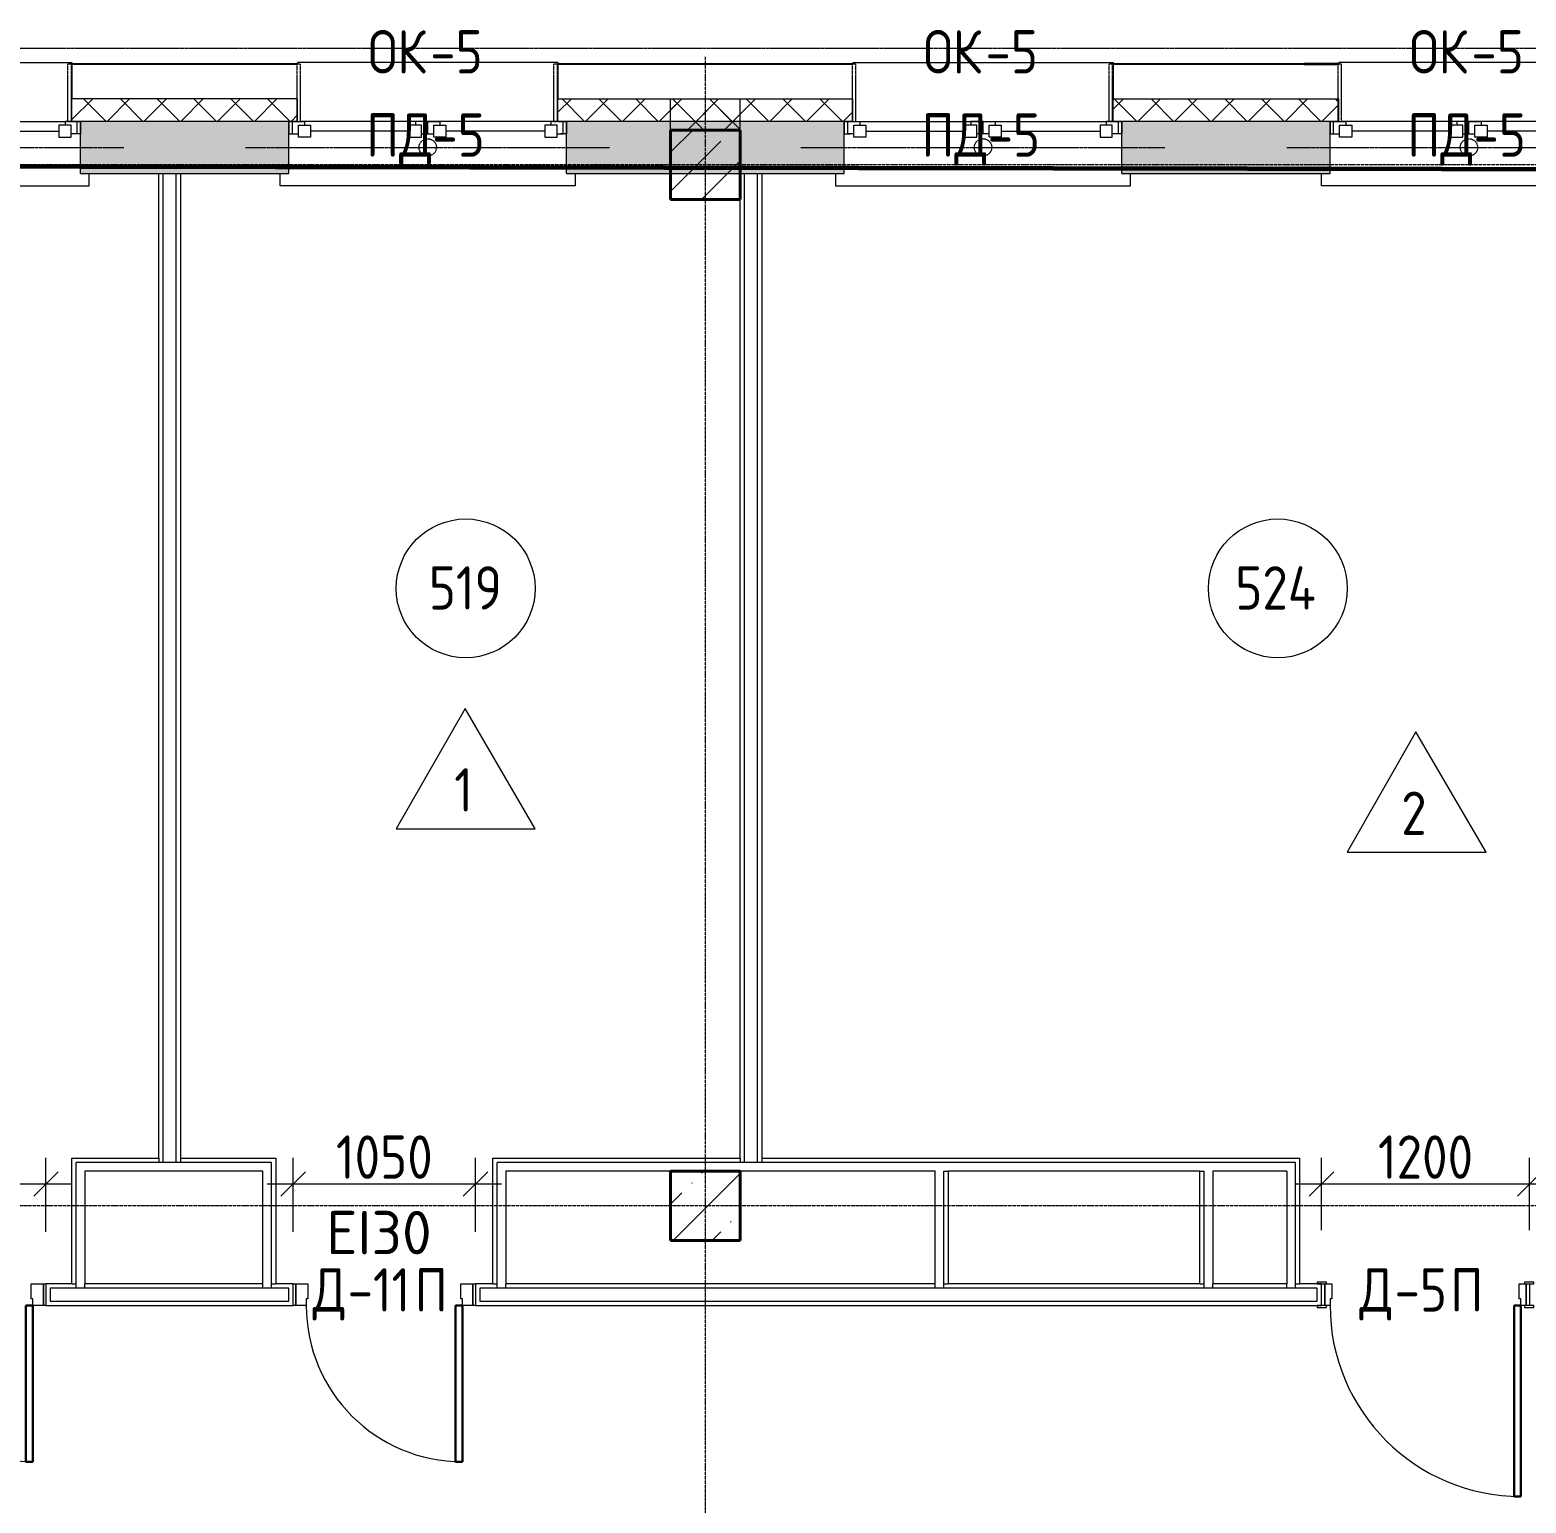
# Model space of a CAD drawing. Header units: millimetres. Extents: x -56773 to 225775, y -262288 to 26541.
# Drawn here: x 17917 to 26539, y -248622 to -240132 of the extents above; entities that cross this region are included whole.
import ezdxf

# ---------------------------------------------------------------- set-up
doc = ezdxf.new("R2010")
doc.units = ezdxf.units.MM
doc.linetypes.add('ADSK_Линия сетки', pattern=[25, 20, -2.5, 0, -2.5])
doc.linetypes.add('ADSK_Невидимые', pattern=[5, 3, -2])
for name, color, linetype, lineweight in [('3.1 Штукатурка внешн стен для инвесторов', 5, 'Continuous', 60), ('_ Окна', 7, 'Continuous', 18), ('Двери', 7, 'Continuous', 9), ('Марки дверей', 7, 'Continuous', 20), ('Марки окон', 7, 'Continuous', 20), ('Марки помещений', 7, 'Continuous', 20), ('Несущие колонны', 7, 'Continuous', 18), ('Обобщенные модели', 7, 'ADSK_Невидимые', 18), ('Окна', 7, 'Continuous', 9), ('Оси', 7, 'Continuous', 9), ('Панели витража', 7, 'Continuous', 9), ('Размеры', 7, 'Continuous', 9), ('Стены внутренние', 7, 'Continuous', 18), ('Стены наружные', 7, 'Continuous', 18), ('Стены несущие', 7, 'Continuous', 30), ('Стены отделка', 7, 'Continuous', 30), ('Стены штриховка', 7, 'Continuous', 9)]:
    doc.layers.add(name, color=color, linetype=linetype, lineweight=lineweight)
doc.styles.add('GOST Common_2', font='', dxfattribs={"width": 0.9, "height": 250})
doc.styles.add('ISOCPEUR', font='isocpeur.ttf', dxfattribs={"height": 250})
doc.styles.get('GOST Common_2').set_extended_font_data('GOST Common')
doc.dimstyles.new('ADSK_Основной_2_5_мм', dxfattribs={"dimscale": 304.8, "dimtxt": 251.428749, "dimasz": 0.463911, "dimexe": 0.492126, "dimexo": 0.984252, "dimgap": 0.098425, "dimtad": 1, "dimrnd": 0.01, "dimdsep": 46, "dimtxsty": 'GOST Common_2', "dimblk1": 'OBLIQUE', "dimblk2": 'OBLIQUE', "dimsah": 1, "dimcen": 0.09, "dimdle": 0.492126, "dimazin": 2, "dimtfac": 1, "dimtdec": 4, "dimtix": 1, "dimtmove": 0, "dimatfit": 3, "dimfxl": 1, "dimtvp": 1, "dimtolj": 1, "dimtzin": 0, "dimlwd": 20, "dimlwe": 20, "dimarcsym": 2})
pattern_1 = [(45, (9.36, -250313.7), (-224.5064, 224.5064), []), (45, (233.87, -250313.7), (-224.5064, 224.5064), [396.875, -79.375, 3.353, -76.022])]
pattern_2 = [(45, (9.36, -250313.7), (-106.066, 106.066), []), (135, (9.36, -250313.7), (-106.066, -106.066), [])]

# ---------------------------------------------------------------- blocks, each defined once
blk = doc.blocks.new('ADSK_КолоннаЖБ_Прямоугольная - 400x400 мм-1807143-Маркировочный 5-й')
at = {"layer": 'Несущие колонны', "lineweight": 40}
for p, q in [((-200, 200), (200, 200)), ((-200, -200), (-200, 200)), ((200, 200), (200, -200)), ((200, -200), (-200, -200))]:
    blk.add_line(p, q, dxfattribs=at)
blk = doc.blocks.new('ОКНО L03 _2СТ_RS - ОК-5_1600х2000h-3556607-Маркировочный 5-й')
at = {"layer": '_ Окна'}
for p, q in [((-838.1, -149), (-838.1, -79)), ((-838.1, -79), (-803.1, -79)), ((-818.1, -79), (-818.1, -149)), ((-783.1, -79), (-818.1, -79)), ((-713.1, -59), (-783.1, -59)), ((-783.1, -59), (-783.1, -129)), ((-713.1, -129), (-713.1, -59)), ((-143.1, -129), (-143.1, -59)), ((-143.1, -59), (-73.1, -59)), ((-73.1, -59), (-73.1, -129)), ((-38.1, -79), (-73.1, -79)), ((-38.1, -79), (-38.1, -149)), ((-38.1, -79), (-38.1, -149)), ((-3.1, -79), (-38.1, -79)), ((66.9, -59), (-3.1, -59)), ((-3.1, -59), (-3.1, -129)), ((66.9, -129), (66.9, -59)), ((636.9, -129), (636.9, -59)), ((636.9, -59), (706.9, -59)), ((706.9, -59), (706.9, -129)), ((741.9, -79), (706.9, -79)), ((761.9, -79), (726.9, -79)), ((741.9, -79), (741.9, -149)), ((761.9, -149), (761.9, -79)), ((-838.1, -149), (-833.1, -149)), ((-818.1, -149), (-748.1, -149)), ((-783.1, -129), (-713.1, -129)), ((-748.1, -149), (-748.1, -129)), ((-713.1, -94), (-143.1, -94)), ((-73.1, -129), (-143.1, -129)), ((-108.1, -149), (-108.1, -129)), ((-38.1, -149), (-108.1, -149)), ((-38.1, -149), (31.9, -149)), ((-3.1, -129), (66.9, -129)), ((31.9, -149), (31.9, -129)), ((66.9, -94), (636.9, -94)), ((706.9, -129), (636.9, -129)), ((671.9, -149), (671.9, -129)), ((741.9, -149), (671.9, -149)), ((761.9, -149), (756.9, -149))]:
    blk.add_line(p, q, dxfattribs=at)
blk = doc.blocks.new('Подоконник_ - ПД-5-3556614-Маркировочный 5-й')
at = {"layer": 'Окна'}
for p, q in [((-850, 300), (850, 300)), ((-850, 229), (-850, 300)), ((850, 300), (850, 229))]:
    blk.add_line(p, q, dxfattribs=at)
blk = doc.blocks.new('ОКНО L03 _2СТ_RS - ОК-5_1600х2000h-3556615-Маркировочный 5-й')
at = {"layer": '_ Окна'}
for p, q in [((-838.1, 149), (-838.1, 79)), ((-838.1, 149), (-833.1, 149)), ((-818.1, 149), (-748.1, 149)), ((-818.1, 79), (-818.1, 149)), ((-783.1, 59), (-783.1, 129)), ((-783.1, 129), (-713.1, 129)), ((-748.1, 149), (-748.1, 129)), ((-713.1, 129), (-713.1, 59)), ((-713.1, 94), (-143.1, 94)), ((-143.1, 129), (-143.1, 59)), ((-73.1, 129), (-143.1, 129)), ((-108.1, 149), (-108.1, 129)), ((-38.1, 149), (-108.1, 149)), ((-73.1, 59), (-73.1, 129)), ((-38.1, 79), (-38.1, 149)), ((-38.1, 149), (31.9, 149)), ((-38.1, 79), (-38.1, 149)), ((-3.1, 59), (-3.1, 129)), ((-3.1, 129), (66.9, 129)), ((31.9, 149), (31.9, 129)), ((66.9, 129), (66.9, 59)), ((66.9, 94), (636.9, 94)), ((636.9, 129), (636.9, 59)), ((706.9, 129), (636.9, 129)), ((671.9, 149), (671.9, 129)), ((741.9, 149), (671.9, 149)), ((706.9, 59), (706.9, 129)), ((741.9, 79), (741.9, 149)), ((761.9, 149), (756.9, 149)), ((761.9, 149), (761.9, 79)), ((-838.1, 79), (-803.1, 79)), ((-783.1, 79), (-818.1, 79)), ((-713.1, 59), (-783.1, 59)), ((-143.1, 59), (-73.1, 59)), ((-38.1, 79), (-73.1, 79)), ((-3.1, 79), (-38.1, 79)), ((66.9, 59), (-3.1, 59)), ((636.9, 59), (706.9, 59)), ((741.9, 79), (706.9, 79)), ((761.9, 79), (726.9, 79))]:
    blk.add_line(p, q, dxfattribs=at)
blk = doc.blocks.new('Подоконник_ - ПД-5-3556619-Маркировочный 5-й')
at = {"layer": 'Окна'}
for p, q in [((-850, -229), (-850, -300)), ((850, -300), (850, -229)), ((-850, -300), (850, -300))]:
    blk.add_line(p, q, dxfattribs=at)
blk = doc.blocks.new('Отлив_ - ОЦC-3495648-Маркировочный 5-й')
at = {"layer": 'Окна'}
for p, q in [((-750, 0), (-745, 0)), ((-725, 0), (735, 0)), ((-750, -328.5), (-750, -131)), ((-750, -341), (-750, -333.5)), ((-750, -341), (750, -341)), ((-750, -341), (750, -341)), ((750, -341), (750, -333.5))]:
    blk.add_line(p, q, dxfattribs=at)
blk = doc.blocks.new('Отлив_ - ОЦC-3495650-Маркировочный 5-й')
at = {"layer": 'Окна'}
for p, q in [((-750, 341), (-750, 333.5)), ((-750, 341), (750, 341)), ((-750, 341), (750, 341)), ((750, 341), (750, 333.5)), ((750, 328.5), (750, 131)), ((-735, 0), (725, 0)), ((745, 0), (750, 0))]:
    blk.add_line(p, q, dxfattribs=at)
blk = doc.blocks.new('Дверь однопольная медицин облиц CPL - Д-5П 1250х2200 Дверной блок однопольный глухой_ правое открывание-2749536-Маркировочный 5-й')
at = {"layer": 'Двери', "lineweight": 30}
for p, q in [((-550, 1162.5), (-510, 1162.5)), ((-550, 62.5), (-550, 1162.5)), ((-510, 1162.5), (-510, 62.5)), ((-510, 62.5), (-550, 62.5))]:
    blk.add_line(p, q, dxfattribs=at)
at = {"layer": 'Двери'}
for p, q in [((-625, 72.5), (-625, 62.5)), ((-570, 72.5), (-625, 72.5)), ((-625, 62.5), (-600, 62.5)), ((-600, 62.5), (-580, 62.5)), ((-600, -62.5), (-600, 62.5)), ((-580, 62.5), (-550, 62.5)), ((-580, -62.5), (-580, 62.5)), ((-580, 62.5), (-580, -62.5)), ((-570, 62.5), (-570, 72.5)), ((-550, 62.5), (-550, 22.5)), ((-550, 22.5), (-540, 22.5)), ((-540, 22.5), (-540, -62.5)), ((540, 22.5), (550, 22.5)), ((540, -62.5), (540, 22.5)), ((550, 62.5), (580, 62.5)), ((550, 22.5), (550, 62.5)), ((625, 72.5), (570, 72.5)), ((570, 72.5), (570, 62.5)), ((580, 62.5), (580, -62.5)), ((580, 62.5), (600, 62.5)), ((580, -62.5), (580, 62.5)), ((600, 62.5), (600, -62.5)), ((600, 62.5), (625, 62.5)), ((625, 62.5), (625, 72.5)), ((-600, -62.5), (-625, -62.5)), ((-625, -62.5), (-625, -72.5)), ((-625, -72.5), (-570, -72.5)), ((-580, -62.5), (-600, -62.5)), ((-540, -62.5), (-580, -62.5)), ((-570, -72.5), (-570, -62.5)), ((580, -62.5), (540, -62.5)), ((570, -62.5), (570, -72.5)), ((570, -72.5), (625, -72.5)), ((600, -62.5), (580, -62.5)), ((625, -62.5), (600, -62.5)), ((625, -72.5), (625, -62.5))]:
    blk.add_line(p, q, dxfattribs=at)
blk.add_arc((-550, 62.5), 1100, 0, 90, dxfattribs=at)
blk = doc.blocks.new('Дверь однопольная противопожарная - Д-11П 1100х2200 Дверной блок однопольный глухой_ EI30_ правое открывание-2274260-Маркировочный 5-й')
at = {"layer": 'Двери', "lineweight": 30}
for p, q in [((-450, 962.5), (-410, 962.5)), ((-450, 62.5), (-450, 962.5)), ((-410, 962.5), (-410, 62.5)), ((-410, 62.5), (-450, 62.5))]:
    blk.add_line(p, q, dxfattribs=at)
at = {"layer": 'Двери'}
for p, q in [((-525, 62.5), (-510, 62.5)), ((-525, -62.5), (-525, 62.5)), ((-510, 62.5), (-450, 62.5)), ((-510, -62.5), (-510, 62.5)), ((-510, 62.5), (-510, -62.5)), ((-450, 62.5), (-450, 22.5)), ((-450, 22.5), (-440, 22.5)), ((-440, 22.5), (-440, -62.5)), ((440, 22.5), (450, 22.5)), ((440, -62.5), (440, 22.5)), ((450, 62.5), (510, 62.5)), ((450, 22.5), (450, 62.5)), ((510, 62.5), (510, -62.5)), ((510, 62.5), (525, 62.5)), ((510, -62.5), (510, 62.5)), ((525, 62.5), (525, -62.5)), ((-510, -62.5), (-525, -62.5)), ((-440, -62.5), (-510, -62.5)), ((510, -62.5), (440, -62.5)), ((525, -62.5), (510, -62.5))]:
    blk.add_line(p, q, dxfattribs=at)
blk.add_arc((-450, 62.5), 900, 0, 90, dxfattribs=at)
blk = doc.blocks.new('Обобщенные модели 10 - Обобщенные модели 10-1218172-Маркировочный 5-й')
at = {"layer": 'Обобщенные модели'}
for p, q in [((18145, 9984), (18125, 9984)), ((18125, 9984), (18125, 9654)), ((18145, 9984), (18145, 9654)), ((19465, 9984), (19445, 9984)), ((19445, 9984), (19445, 9654)), ((19465, 9984), (19465, 9654)), ((20945, 9984), (20925, 9984)), ((20925, 9984), (20925, 9654)), ((20945, 9984), (20945, 9654)), ((22665, 9984), (22645, 9984)), ((22645, 9984), (22645, 9654)), ((22665, 9984), (22665, 9654)), ((24145, 9984), (24125, 9984)), ((24125, 9984), (24125, 9654)), ((24145, 9984), (24145, 9654)), ((25465, 9984), (25445, 9984)), ((25445, 9984), (25445, 9654)), ((25465, 9654), (25465, 9984)), ((18125, 9654), (18145, 9654)), ((19445, 9654), (19465, 9654)), ((20925, 9654), (20945, 9654)), ((22645, 9654), (22665, 9654)), ((24125, 9654), (24145, 9654)), ((25445, 9654), (25465, 9654))]:
    blk.add_line(p, q, dxfattribs=at)
blk = doc.blocks.new('Системная панель - 1_Алюминиевая панель гладкая RAL 1013-3044055-Маркировочный 5-й')
at = {"layer": 'Панели витража', "lineweight": 18}
for p, q in [((-100, 2.5), (100, 2.5)), ((-100, -2.5), (-100, 2.5)), ((100, -2.5), (100, 2.5)), ((100, -2.5), (-100, -2.5))]:
    blk.add_line(p, q, dxfattribs=at)
blk = doc.blocks.new('Системная панель - 1_Алюминиевая панель RAL 1013-3044056-Маркировочный 5-й')
at = {"layer": 'Панели витража', "lineweight": 18}
for p, q in [((-450, 2.5), (450, 2.5)), ((-450, -2.5), (-450, 2.5)), ((450, -2.5), (450, 2.5)), ((450, -2.5), (-450, -2.5))]:
    blk.add_line(p, q, dxfattribs=at)
blk = doc.blocks.new('Системная панель - 1_Алюминиевая панель RAL 1013-3044057-Маркировочный 5-й')
at = {"layer": 'Панели витража', "lineweight": 18}
for p, q in [((-650, 2.5), (650, 2.5)), ((-650, -2.5), (-650, 2.5)), ((650, -2.5), (650, 2.5)), ((650, -2.5), (-650, -2.5))]:
    blk.add_line(p, q, dxfattribs=at)
blk = doc.blocks.new('Системная панель - 1_Алюминиевая панель гладкая RAL 1013-V11-Маркировочный 5-й')
at = {"layer": 'Панели витража', "lineweight": 18}
for p, q in [((100, 2.5), (-100, 2.5)), ((-100, 2.5), (-100, -2.5)), ((100, -2.5), (100, 2.5)), ((-100, -2.5), (100, -2.5))]:
    blk.add_line(p, q, dxfattribs=at)
blk = doc.blocks.new('Обобщенные модели 13 - Обобщенные модели 1-3016844-Маркировочный 5-й')
at = {"layer": 'Обобщенные модели'}
blk.add_line((13072.5, 10077.5), (41527.5, 10077.5), dxfattribs=at)
blk = doc.blocks.new('BS_Перемычка металлическая - BS_Перемычка металлическая-3881251-Маркировочный 5-й')
at = {"layer": 'Обобщенные модели', "linetype": 'ADSK_Невидимые', "lineweight": 18}
blk.add_line((-1050, 0), (1050, 0), dxfattribs=at)
blk.add_circle((0, 0), 50, dxfattribs=at)
blk = doc.blocks.new('ADSK_Марка_Помещение_ОдноЗначение - Номер-159740-Маркировочный 5-й')
at = {"layer": 'Марки помещений'}
blk.add_circle((0, 0), 4, dxfattribs=at)
blk = doc.blocks.new('_Oblique')
at = {"color": 0, "linetype": 'ByBlock', "lineweight": -2}
blk.add_line((-0.5, -0.5), (0.5, 0.5), dxfattribs=at)
blk = doc.blocks.new('*D6864')
at = {"layer": 'Defpoints', "color": 0, "transparency": 16777216}
for p in [(18009.4, -246782.8), (16959.4, -247358.7), (18009.4, -247358.7)]:
    blk.add_point(p, dxfattribs=at)
at = {"layer": 'Размеры', "color": 0, "lineweight": 20, "transparency": 16777216}
for p, q in [((16959.4, -247058.7), (16959.4, -246632.8)), ((18009.4, -247058.7), (18009.4, -246632.8)), ((16809.4, -246782.8), (18159.4, -246782.8))]:
    blk.add_line(p, q, dxfattribs=at)
at = {"layer": 'Размеры', "color": 0, "lineweight": 20, "transparency": 16777216, "xscale": 141.4, "yscale": 141.4, "zscale": 141.4, "rotation": 180}
blk.add_blockref('_Oblique', (16959.4, -246782.8), dxfattribs=at)
at = {"layer": 'Размеры', "color": 0, "lineweight": 20, "transparency": 16777216, "xscale": 141.4, "yscale": 141.4, "zscale": 141.4}
blk.add_blockref('_Oblique', (18009.4, -246782.8), dxfattribs=at)
at = {"layer": 'Размеры', "color": 0, "lineweight": 9, "transparency": 16777216, "insert": (17484.4, -246627.8), "char_height": 250, "width": 700.591, "attachment_point": 5, "style": 'GOST Common_2'}
blk.add_mtext('\\A1;1050', dxfattribs=at)
blk = doc.blocks.new('*D6865')
at = {"layer": 'Defpoints', "color": 0, "transparency": 16777216}
for p in [(20484.4, -246782.8), (19434.4, -247358.7), (20484.4, -247358.7)]:
    blk.add_point(p, dxfattribs=at)
at = {"layer": 'Размеры', "color": 0, "lineweight": 20, "transparency": 16777216}
for p, q in [((19434.4, -247058.7), (19434.4, -246632.8)), ((20484.4, -247058.7), (20484.4, -246632.8)), ((19284.4, -246782.8), (20634.4, -246782.8))]:
    blk.add_line(p, q, dxfattribs=at)
at = {"layer": 'Размеры', "color": 0, "lineweight": 20, "transparency": 16777216, "xscale": 141.4, "yscale": 141.4, "zscale": 141.4, "rotation": 180}
blk.add_blockref('_Oblique', (19434.4, -246782.8), dxfattribs=at)
at = {"layer": 'Размеры', "color": 0, "lineweight": 20, "transparency": 16777216, "xscale": 141.4, "yscale": 141.4, "zscale": 141.4}
blk.add_blockref('_Oblique', (20484.4, -246782.8), dxfattribs=at)
at = {"layer": 'Размеры', "color": 0, "lineweight": 9, "transparency": 16777216, "insert": (19959.4, -246627.8), "char_height": 250, "width": 700.591, "attachment_point": 5, "style": 'GOST Common_2'}
blk.add_mtext('\\A1;1050', dxfattribs=at)
blk = doc.blocks.new('*D6866')
at = {"layer": 'Defpoints', "color": 0, "transparency": 16777216}
for p in [(26559.4, -246782.8), (25359.4, -247348.7), (26559.4, -247348.7)]:
    blk.add_point(p, dxfattribs=at)
at = {"layer": 'Размеры', "color": 0, "lineweight": 20, "transparency": 16777216}
for p, q in [((25359.4, -247048.7), (25359.4, -246632.8)), ((26559.4, -247048.7), (26559.4, -246632.8)), ((25209.4, -246782.8), (26709.4, -246782.8))]:
    blk.add_line(p, q, dxfattribs=at)
at = {"layer": 'Размеры', "color": 0, "lineweight": 20, "transparency": 16777216, "xscale": 141.4, "yscale": 141.4, "zscale": 141.4, "rotation": 180}
blk.add_blockref('_Oblique', (25359.4, -246782.8), dxfattribs=at)
at = {"layer": 'Размеры', "color": 0, "lineweight": 20, "transparency": 16777216, "xscale": 141.4, "yscale": 141.4, "zscale": 141.4}
blk.add_blockref('_Oblique', (26559.4, -246782.8), dxfattribs=at)
at = {"layer": 'Размеры', "color": 0, "lineweight": 9, "transparency": 16777216, "insert": (25959.4, -246627.8), "char_height": 250, "width": 700.591, "attachment_point": 5, "style": 'GOST Common_2'}
blk.add_mtext('\\A1;1200', dxfattribs=at)
blk = doc.blocks.new('ADSK_Марка_Помещение_ТипПола_ГОСТ21-501-2011 - Отделка пола-1456712-Маркировочный 5-й')
at = {"layer": 'Марки помещений'}
for p, q in [((0, 6.934), (-3.965, 0)), ((4.041, 0), (0, 6.934)), ((-3.965, 0), (4.041, 0))]:
    blk.add_line(p, q, dxfattribs=at)

msp = doc.modelspace()

# ---------------------------------------------------------------- hatches: boundary and pattern name
at = {"layer": 'Несущие колонны', "lineweight": 9}
h = msp.add_hatch(dxfattribs=at)
h.set_pattern_fill('FP_1', color=256, style=0, pattern_type=2)
h.set_pattern_definition(pattern_1)
h.paths.add_polyline_path([(22009.3615, -241108.7359), (22009.3615, -240708.7359), (21609.3615, -240708.7359), (21609.3615, -241108.7359)])
h = msp.add_hatch(dxfattribs=at)
h.set_pattern_fill('FP_1', color=256, style=0, pattern_type=2)
h.set_pattern_definition(pattern_1)
h.paths.add_polyline_path([(21609.3615, -247108.7359), (22009.3615, -247108.7359), (22009.3615, -246708.7359), (21609.3615, -246708.7359)])
at = {"layer": 'Стены внутренние', "lineweight": 9}
h = msp.add_hatch(dxfattribs=at)
h.set_pattern_fill('FP_2', color=256, style=0, pattern_type=2)
h.set_pattern_definition([(45, (9.36, -250313.7), (84.18955, 308.69595), [396.875, -79.375, 3.353, -76.022])])
h.paths.add_polyline_path([(41759.3615, -240958.7359), (42009.3615, -240958.7359), (42009.3615, -240658.7359), (39009.3615, -240659.7359), (39009.3615, -240958.7359), (41734.3615, -240958.7359)])
h.paths.add_polyline_path([(31409.3615, -240958.7359), (31409.3615, -240659.7359), (30209.3615, -240659.7359), (30209.3615, -240958.7359), (31138.4945, -240958.7359)])
h.paths.add_polyline_path([(34509.3615, -240958.7359), (34609.3615, -240958.7359), (34609.3615, -240659.7359), (33009.3615, -240659.7359), (33009.3615, -240958.7359), (34434.3615, -240958.7359)])
h.paths.add_polyline_path([(36209.3615, -240958.7359), (37409.3615, -240958.7359), (37409.3615, -240659.7359), (36209.3615, -240659.7359)])
h.paths.add_polyline_path([(22134.3615, -240958.7359), (22609.3615, -240958.7359), (22609.3615, -240659.7359), (21009.3615, -240659.7359), (21009.3615, -240958.7359), (22109.3615, -240958.7359)])
h.paths.add_polyline_path([(24209.3615, -240958.7359), (25409.3615, -240958.7359), (25409.3615, -240659.7359), (24209.3615, -240659.7359)])
h.paths.add_polyline_path([(28609.3615, -240958.7359), (28609.3615, -240659.7359), (27009.3615, -240659.7359), (27009.3615, -240958.7359), (28250.6673, -240958.7359)])
h.paths.add_polyline_path([(18209.3615, -240958.7359), (19409.3615, -240958.7359), (19409.3615, -240659.7359), (18209.3615, -240659.7359), (18209.3615, -240854.1935)])
h.paths.add_polyline_path([(15609.3615, -240958.7359), (15609.3615, -240708.7359), (16009.3615, -240708.7359), (16009.3615, -240958.7359), (16609.3615, -240958.7359), (16609.3615, -240659.7359), (12609.3615, -240658.7359), (12609.3615, -240958.7359), (14609.3615, -240958.7359), (14609.3615, -240708.7359), (15009.3615, -240708.7359), (15009.3615, -240958.7359), (15584.3615, -240958.7359)])
at = {"layer": 'Стены наружные', "lineweight": 9}
h = msp.add_hatch(dxfattribs=at)
h.set_pattern_fill('FP_4', color=256, style=0, pattern_type=2)
h.set_pattern_definition(pattern_2)
h.paths.add_polyline_path([(41829.3615, -240658.7359), (41829.3615, -240528.7359), (38959.3615, -240528.7359), (38959.3615, -240658.7359), (41245.8893, -240658.7359)])
h.paths.add_polyline_path([(31459.3615, -240658.7359), (31459.3615, -240528.7359), (30159.3615, -240528.7359), (30159.3615, -240658.7359), (31138.4945, -240658.7359)])
h.paths.add_polyline_path([(32959.3615, -240658.7359), (34659.3615, -240658.7359), (34659.3615, -240528.7359), (32959.3615, -240528.7359)])
h.paths.add_polyline_path([(36914.1487, -240658.7359), (37459.3615, -240658.7359), (37459.3615, -240528.7359), (36159.3615, -240528.7359), (36159.3615, -240658.7359)])
h.paths.add_polyline_path([(25459.3615, -240658.7359), (25459.3615, -240528.7359), (24159.3615, -240528.7359), (24159.3615, -240658.7359), (25362.8402, -240658.7359)])
h.paths.add_polyline_path([(28250.6673, -240658.7359), (28659.3615, -240658.7359), (28659.3615, -240528.7359), (26959.3615, -240528.7359), (26959.3615, -240658.7359)])
h.paths.add_polyline_path([(20959.3615, -240658.7359), (22659.3615, -240658.7359), (22659.3615, -240528.7359), (20959.3615, -240528.7359)])
h.paths.add_polyline_path([(13811.5318, -240658.7359), (16659.3615, -240658.7359), (16659.3615, -240528.7359), (12789.3615, -240528.7359), (12789.3615, -240658.7359)])
h.paths.add_polyline_path([(19459.3615, -240658.7359), (19459.3615, -240528.7359), (18159.3615, -240528.7359), (18159.3615, -240658.7359), (18865.2292, -240658.7359)])
h = msp.add_hatch(dxfattribs=at)
h.set_pattern_fill('FP_4', color=256, style=0, pattern_type=2)
h.set_pattern_definition(pattern_2)
h.paths.add_polyline_path([(22009.3615, -240708.7359), (22009.3615, -240528.7359), (21609.3615, -240528.7359), (21609.3615, -240708.7359)])

# ---------------------------------------------------------------- linework, layer by layer
at = {"layer": '3.1 Штукатурка внешн стен для инвесторов'}
msp.add_lwpolyline([(12609.3615, -246633.7359), (12609.3615, -240908.7359), (41734.3615, -240958.7359)], dxfattribs=at)
at = {"layer": 'Несущие колонны', "lineweight": 9}
for p, q in [((22009.3615, -240708.7359), (21609.3615, -240708.7359)), ((21609.3615, -241108.7359), (21609.3615, -240708.7359)), ((22009.3615, -240708.7359), (22009.3615, -241108.7359)), ((22009.3615, -241108.7359), (21609.3615, -241108.7359)), ((22009.3615, -246708.7359), (21609.3615, -246708.7359)), ((21609.3615, -247108.7359), (21609.3615, -246708.7359)), ((22009.3615, -246708.7359), (22009.3615, -247108.7359)), ((22009.3615, -247108.7359), (21609.3615, -247108.7359))]:
    msp.add_line(p, q, dxfattribs=at)
at = {"layer": 'Оси', "color": 253, "linetype": 'ADSK_Линия сетки', "lineweight": 5, "true_color": 0xaaaaaa}
for p, q in [((21809.3615, -261287.5872), (21809.3615, -240286.2598)), ((62528.5982, -240908.7359), (-25230.7352, -240908.7359)), ((62528.5982, -246908.7359), (-25230.7352, -246908.7359))]:
    msp.add_line(p, q, dxfattribs=at)
at = {"layer": 'Стены несущие', "lineweight": 9}
for p, q in [((18159.3615, -240658.7359), (18159.3615, -240659.7359)), ((18159.3615, -240659.7359), (18209.3615, -240659.7359)), ((18209.3615, -240958.7359), (18209.3615, -240659.7359)), ((19409.3615, -240659.7359), (19459.3615, -240659.7359)), ((19409.3615, -240958.7359), (19409.3615, -240659.7359)), ((19459.3615, -240658.7359), (19459.3615, -240659.7359)), ((20959.3615, -240658.7359), (20959.3615, -240659.7359)), ((20959.3615, -240659.7359), (21009.3615, -240659.7359)), ((21009.3615, -240958.7359), (21009.3615, -240659.7359)), ((22609.3615, -240659.7359), (22659.3615, -240659.7359)), ((22609.3615, -240958.7359), (22609.3615, -240659.7359)), ((22659.3615, -240658.7359), (22659.3615, -240659.7359)), ((24159.3615, -240658.7359), (24159.3615, -240659.7359)), ((24159.3615, -240659.7359), (24209.3615, -240659.7359)), ((24209.3615, -240958.7359), (24209.3615, -240659.7359)), ((25409.3615, -240659.7359), (25459.3615, -240659.7359)), ((25409.3615, -240958.7359), (25409.3615, -240659.7359)), ((25459.3615, -240658.7359), (25459.3615, -240659.7359)), ((18209.3615, -240958.7359), (18659.3615, -240958.7359)), ((18659.3615, -246633.7359), (18659.3615, -240958.7359)), ((18784.3615, -240958.7359), (19409.3615, -240958.7359)), ((18784.3615, -240958.7359), (18784.3615, -246633.7359)), ((21009.3615, -240958.7359), (22009.3615, -240958.7359)), ((22009.3615, -246633.7359), (22009.3615, -240958.7359)), ((22134.3615, -240958.7359), (22609.3615, -240958.7359)), ((22134.3615, -240958.7359), (22134.3615, -246633.7359)), ((24209.3615, -240958.7359), (25409.3615, -240958.7359)), ((18234.3615, -246708.7359), (18234.3615, -247358.7359)), ((19259.3615, -246708.7359), (18234.3615, -246708.7359)), ((19259.3615, -247358.7359), (19259.3615, -246708.7359)), ((20659.3615, -246708.7359), (20659.3615, -247358.7359)), ((23134.3615, -246708.7359), (20659.3615, -246708.7359)), ((23134.3615, -247358.7359), (23134.3615, -246708.7359)), ((24659.3615, -246708.7359), (23209.3615, -246708.7359)), ((24734.3615, -246708.7359), (24734.3615, -247358.7359)), ((25159.3615, -246708.7359), (24734.3615, -246708.7359)), ((25159.3615, -246708.7359), (25159.3615, -247358.7359)), ((18159.3615, -247358.7359), (18009.3615, -247358.7359)), ((19259.3615, -247358.7359), (18234.3615, -247358.7359)), ((19434.3615, -247358.7359), (19334.3615, -247358.7359)), ((20584.3615, -247358.7359), (20484.3615, -247358.7359)), ((23134.3615, -247358.7359), (20659.3615, -247358.7359)), ((24659.3615, -247358.7359), (23209.3615, -247358.7359)), ((25159.3615, -247358.7359), (24734.3615, -247358.7359)), ((25359.3615, -247358.7359), (25234.3615, -247358.7359)), ((18009.3615, -247483.7359), (19434.3615, -247483.7359)), ((20484.3615, -247483.7359), (25359.3615, -247483.7359))]:
    msp.add_line(p, q, dxfattribs=at)
at = {"layer": 'Стены отделка', "lineweight": 9}
for p, q in [((19459.3615, -240528.7359), (18159.3615, -240528.7359)), ((18159.3615, -240658.7359), (18159.3615, -240528.7359)), ((19459.3615, -240658.7359), (19459.3615, -240528.7359)), ((20959.3615, -240528.7359), (22659.3615, -240528.7359)), ((20959.3615, -240658.7359), (20959.3615, -240528.7359)), ((21609.3615, -240708.7359), (21609.3615, -240528.7359)), ((22009.3615, -240708.7359), (22009.3615, -240528.7359)), ((22659.3615, -240658.7359), (22659.3615, -240528.7359)), ((24159.3615, -240528.7359), (25459.3615, -240528.7359)), ((24159.3615, -240658.7359), (24159.3615, -240528.7359)), ((25459.3615, -240658.7359), (25459.3615, -240528.7359)), ((22009.3615, -240708.7359), (21609.3615, -240708.7359)), ((18159.3615, -247358.7359), (18159.3615, -246633.7359)), ((18159.3615, -246633.7359), (18659.3615, -246633.7359)), ((18784.3615, -246633.7359), (19334.3615, -246633.7359)), ((19334.3615, -246633.7359), (19334.3615, -247358.7359)), ((20584.3615, -247358.7359), (20584.3615, -246633.7359)), ((20584.3615, -246633.7359), (22009.3615, -246633.7359)), ((22134.3615, -246633.7359), (25234.3615, -246633.7359)), ((25234.3615, -247358.7359), (25234.3615, -246633.7359)), ((23209.3615, -246708.7359), (23209.3615, -247358.7359)), ((24659.3615, -247358.7359), (24659.3615, -246708.7359))]:
    msp.add_line(p, q, dxfattribs=at)
at = {"layer": 'Стены штриховка', "lineweight": 9}
for p, q in [((19459.3615, -240658.7359), (18159.3615, -240658.7359)), ((22659.3615, -240658.7359), (20959.3615, -240658.7359)), ((25459.3615, -240658.7359), (24159.3615, -240658.7359)), ((18659.3615, -240958.7359), (18784.3615, -240958.7359)), ((18684.3615, -246658.7359), (18684.3615, -240958.7359)), ((18759.3615, -246658.7359), (18759.3615, -240958.7359)), ((22009.3615, -240958.7359), (22134.3615, -240958.7359)), ((22034.3615, -246658.7359), (22034.3615, -240958.7359)), ((22109.3615, -246658.7359), (22109.3615, -240958.7359)), ((18184.3615, -247383.7359), (18184.3615, -246658.7359)), ((19309.3615, -246658.7359), (18184.3615, -246658.7359)), ((18659.3615, -246633.7359), (18659.3615, -246658.7359)), ((18784.3615, -246633.7359), (18784.3615, -246658.7359)), ((19309.3615, -247383.7359), (19309.3615, -246658.7359)), ((20609.3615, -247383.7359), (20609.3615, -246658.7359)), ((25209.3615, -246658.7359), (20609.3615, -246658.7359)), ((22009.3615, -246633.7359), (22009.3615, -246658.7359)), ((22134.3615, -246633.7359), (22134.3615, -246658.7359)), ((25209.3615, -247383.7359), (25209.3615, -246658.7359)), ((23184.3615, -247383.7359), (23184.3615, -246708.7359)), ((23184.3615, -246708.7359), (23209.3615, -246708.7359)), ((24659.3615, -246708.7359), (24684.3615, -246708.7359)), ((24684.3615, -247383.7359), (24684.3615, -246708.7359)), ((19409.3615, -247383.7359), (18034.3615, -247383.7359)), ((18034.3615, -247383.7359), (18034.3615, -247458.7359)), ((18159.3615, -247358.7359), (18184.3615, -247358.7359)), ((18234.3615, -247383.7359), (18234.3615, -247358.7359)), ((19259.3615, -247383.7359), (19259.3615, -247358.7359)), ((19309.3615, -247358.7359), (19334.3615, -247358.7359)), ((19409.3615, -247458.7359), (19409.3615, -247383.7359)), ((25334.3615, -247383.7359), (20509.3615, -247383.7359)), ((20509.3615, -247383.7359), (20509.3615, -247458.7359)), ((20584.3615, -247358.7359), (20609.3615, -247358.7359)), ((20659.3615, -247383.7359), (20659.3615, -247358.7359)), ((23134.3615, -247383.7359), (23134.3615, -247358.7359)), ((23184.3615, -247358.7359), (23209.3615, -247358.7359)), ((24659.3615, -247358.7359), (24684.3615, -247358.7359)), ((24734.3615, -247383.7359), (24734.3615, -247358.7359)), ((25159.3615, -247383.7359), (25159.3615, -247358.7359)), ((25209.3615, -247358.7359), (25234.3615, -247358.7359)), ((25334.3615, -247458.7359), (25334.3615, -247383.7359)), ((18034.3615, -247458.7359), (19409.3615, -247458.7359)), ((20509.3615, -247458.7359), (25334.3615, -247458.7359))]:
    msp.add_line(p, q, dxfattribs=at)

# ---------------------------------------------------------------- block references
at = {"layer": 'Двери', "rotation": 180}
msp.add_blockref('Дверь однопольная медицин облиц CPL - Д-5П 1250х2200 Дверной блок однопольный глухой_ правое открывание-2749536-Маркировочный 5-й', (25959.3615, -247421.2359), dxfattribs=at)
at = {"layer": 'Двери', "color": 8, "true_color": 0x7f7f7f, "rotation": 180}
for p in [(17484.3615, -247421.2359), (19959.3615, -247421.2359)]:
    msp.add_blockref('Дверь однопольная противопожарная - Д-11П 1100х2200 Дверной блок однопольный глухой_ EI30_ правое открывание-2274260-Маркировочный 5-й', p, dxfattribs=at)
at = {"layer": 'Марки помещений', "xscale": 99.99999999999993, "yscale": 99.99999999999993, "zscale": 99.99999999999993}
for name, p in [('ADSK_Марка_Помещение_ОдноЗначение - Номер-159740-Маркировочный 5-й', (20428.0307, -243350.2212)), ('ADSK_Марка_Помещение_ОдноЗначение - Номер-159740-Маркировочный 5-й', (25107.8556, -243350.2212)), ('ADSK_Марка_Помещение_ТипПола_ГОСТ21-501-2011 - Отделка пола-1456712-Маркировочный 5-й', (20424.5253, -244736.2858)), ('ADSK_Марка_Помещение_ТипПола_ГОСТ21-501-2011 - Отделка пола-1456712-Маркировочный 5-й', (25904.3502, -244870.8567))]:
    msp.add_blockref(name, p, dxfattribs=at)
at = {"layer": 'Несущие колонны', "lineweight": 40, "rotation": 89.9999999999999}
for p in [(21809.3615, -240908.7359), (21809.3615, -246908.7359)]:
    msp.add_blockref('ADSK_КолоннаЖБ_Прямоугольная - 400x400 мм-1807143-Маркировочный 5-й', p, dxfattribs=at)
at = {"layer": 'Обобщенные модели'}
for name in ['Обобщенные модели 13 - Обобщенные модели 1-3016844-Маркировочный 5-й', 'Обобщенные модели 10 - Обобщенные модели 10-1218172-Маркировочный 5-й']:
    msp.add_blockref(name, (9.3615, -250313.7049), dxfattribs=at)
at = {"layer": 'Обобщенные модели', "linetype": 'ADSK_Невидимые', "lineweight": 18}
for p in [(17409.3615, -240808.7359), (20209.3615, -240808.7359), (23409.3615, -240808.7359), (26209.3615, -240808.7359)]:
    msp.add_blockref('BS_Перемычка металлическая - BS_Перемычка металлическая-3881251-Маркировочный 5-й', p, dxfattribs=at)
at = {"layer": 'Окна'}
for name, p in [('Отлив_ - ОЦC-3495650-Маркировочный 5-й', (17409.3615, -240659.7359)), ('Отлив_ - ОЦC-3495650-Маркировочный 5-й', (23409.3615, -240659.7359)), ('ОКНО L03 _2СТ_RS - ОК-5_1600х2000h-3556615-Маркировочный 5-й', (17447.4615, -240808.7359)), ('ОКНО L03 _2СТ_RS - ОК-5_1600х2000h-3556615-Маркировочный 5-й', (23447.4615, -240808.7359))]:
    msp.add_blockref(name, p, dxfattribs=at)
at = {"layer": 'Окна', "rotation": 180}
for name, p in [('Отлив_ - ОЦC-3495648-Маркировочный 5-й', (20209.3615, -240659.7359)), ('Отлив_ - ОЦC-3495648-Маркировочный 5-й', (26209.3615, -240659.7359)), ('ОКНО L03 _2СТ_RS - ОК-5_1600х2000h-3556607-Маркировочный 5-й', (20171.2615, -240808.7359)), ('ОКНО L03 _2СТ_RS - ОК-5_1600х2000h-3556607-Маркировочный 5-й', (26171.2615, -240808.7359))]:
    msp.add_blockref(name, p, dxfattribs=at)
at = {"layer": 'Окна', "color": 7, "true_color": 0xffffff}
for p in [(17409.3615, -240729.7359), (23409.3615, -240729.7359)]:
    msp.add_blockref('Подоконник_ - ПД-5-3556619-Маркировочный 5-й', p, dxfattribs=at)
at = {"layer": 'Окна', "color": 7, "true_color": 0xffffff, "rotation": 180}
for p in [(20209.3615, -240729.7359), (26209.3615, -240729.7359)]:
    msp.add_blockref('Подоконник_ - ПД-5-3556614-Маркировочный 5-й', p, dxfattribs=at)
at = {"layer": 'Панели витража', "lineweight": 18}
for name, p in [('Системная панель - 1_Алюминиевая панель гладкая RAL 1013-3044055-Маркировочный 5-й', (18259.3615, -240328.7359)), ('Системная панель - 1_Алюминиевая панель RAL 1013-3044056-Маркировочный 5-й', (18809.3615, -240328.7359)), ('Системная панель - 1_Алюминиевая панель гладкая RAL 1013-3044055-Маркировочный 5-й', (19359.3615, -240328.7359)), ('Системная панель - 1_Алюминиевая панель гладкая RAL 1013-3044055-Маркировочный 5-й', (21059.3615, -240328.7359)), ('Системная панель - 1_Алюминиевая панель RAL 1013-3044057-Маркировочный 5-й', (21809.3615, -240328.7359)), ('Системная панель - 1_Алюминиевая панель гладкая RAL 1013-3044055-Маркировочный 5-й', (22559.3615, -240328.7359)), ('Системная панель - 1_Алюминиевая панель гладкая RAL 1013-3044055-Маркировочный 5-й', (24259.3615, -240328.7359)), ('Системная панель - 1_Алюминиевая панель RAL 1013-3044056-Маркировочный 5-й', (24809.3615, -240328.7359))]:
    msp.add_blockref(name, p, dxfattribs=at)
at = {"layer": 'Панели витража'}
msp.add_blockref('Системная панель - 1_Алюминиевая панель гладкая RAL 1013-V11-Маркировочный 5-й', (25359.3615, -240328.7359), dxfattribs=at)

# ---------------------------------------------------------------- texts
at = {"layer": 'Марки дверей', "color": 1, "lineweight": 5, "true_color": 0xff0000, "insert": (19624.9912, -246938.0186), "char_height": 250, "width": 737.5525, "attachment_point": 1, "style": 'ISOCPEUR'}
msp.add_mtext('EI30', dxfattribs=at)
at = {"layer": 'Марки дверей', "lineweight": 5, "char_height": 250, "attachment_point": 1, "style": 'GOST Common_2'}
for s, insert, width in [('\\fGOST Common|b0|i0|c204|p34|;\\W.9;Д', (19545.4912, -247268.1092), 245.316375), ('-11', (19747.8975, -247268.1092), 468.987187), ('\\fGOST Common|b0|i0|c204|p34|;\\W.9;П', (20134.8506, -247268.1092), 216.455625), ('\\fGOST Common|b0|i0|c204|p34|;\\W.9;Д', (25578.3412, -247268.1092), 245.316375), ('-5', (25780.7475, -247268.1092), 389.620125), ('\\fGOST Common|b0|i0|c204|p34|;\\W.9;П', (26102.2162, -247268.1092), 216.455625)]:
    msp.add_mtext(s, dxfattribs=dict(at, insert=insert, width=width))
at = {"layer": 'Марки окон', "lineweight": 5, "char_height": 250, "attachment_point": 1, "style": 'GOST Common_2'}
for s, insert, width in [('ОК', (19866.4541, -240132.7608), 432.91125), ('-5', (20223.6416, -240132.7608), 389.620125), ('ОК', (23066.4541, -240132.7608), 432.91125), ('-5', (23423.6416, -240132.7608), 389.620125), ('ОК', (25866.4541, -240132.7608), 432.91125), ('-5', (26223.6416, -240132.7608), 389.620125), ('ПД', (19854.7541, -240612.7228), 461.772), ('-5', (20235.7541, -240612.7228), 389.620125), ('ПД', (23054.7541, -240612.7228), 461.772), ('-5', (23435.7541, -240612.7228), 389.620125), ('ПД', (25854.7541, -240612.7228), 461.772), ('-5', (26235.7541, -240612.7228), 389.620125)]:
    msp.add_mtext(s, dxfattribs=dict(at, insert=insert, width=width))
at = {"layer": 'Марки помещений', "lineweight": 9, "char_height": 250, "attachment_point": 1, "style": 'GOST Common_2'}
for s, insert, width in [('519', (20215.6234, -243222.4961), 526.708687), ('524', (24863.0483, -243222.4961), 606.07575), ('\\fGOST Common|b0|i0|c204|p34|;\\W.9;1', (20362.593, -244386.2766), 137.088562), ('\\fGOST Common|b0|i0|c204|p34|;\\W.9;2', (25819.0179, -244520.8475), 194.810062)]:
    msp.add_mtext(s, dxfattribs=dict(at, insert=insert, width=width))

# ---------------------------------------------------------------- dimensions: what is measured, and where the dimension line sits
at = {"layer": 'Размеры', "lineweight": 9}
for base, p1, p2, override, picture, middle in [((18009.3615, -246782.752), (16959.3615, -247358.7359), (18009.3615, -247358.7359), {"dimpost": '<>', "dimfxl": 1050}, '*D6864', (17484.3615, -246627.752)), ((20484.3615, -246782.752), (19434.3615, -247358.7359), (20484.3615, -247358.7359), {"dimpost": '<>', "dimfxl": 1050}, '*D6865', (19959.3615, -246627.752)), ((26559.3615, -246782.752), (25359.3615, -247348.7359), (26559.3615, -247348.7359), {"dimpost": '<>', "dimfxl": 1200}, '*D6866', (25959.3615, -246627.752))]:
    dim = msp.add_linear_dim(base=base, p1=p1, p2=p2, dimstyle='ADSK_Основной_2_5_мм', override=override, dxfattribs=at)
    dim.commit()
    dim.dimension.update_dxf_attribs({"geometry": picture, "text_midpoint": middle})

doc.saveas('drawing.dxf')
